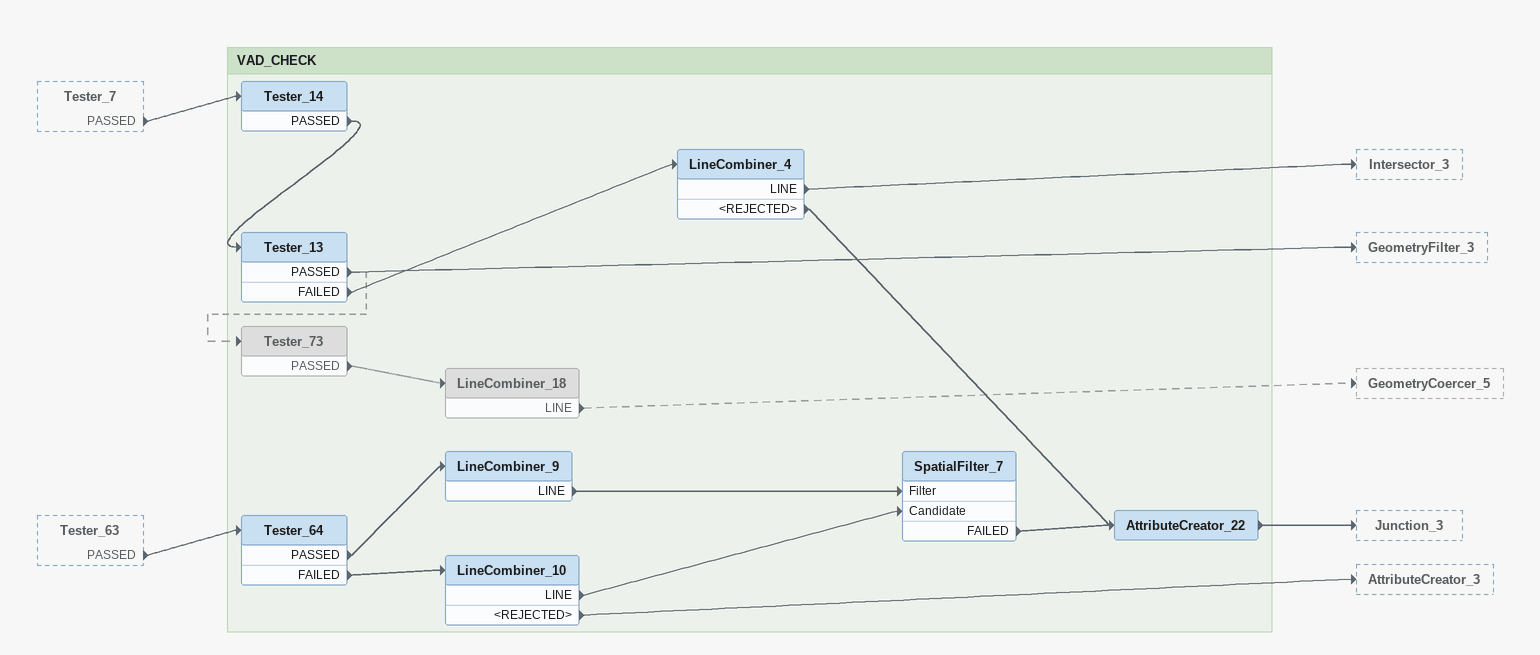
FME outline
Tester_7 [outside]
    PASSED -> Tester_14
Tester_63 [outside]
    PASSED -> Tester_64

Bookmark: VAD_CHECK
Tester_64
    PASSED -> LineCombiner_9
    FAILED -> LineCombiner_10
LineCombiner_9
    LINE -> SpatialFilter_7 [Filter]
LineCombiner_10
    LINE -> SpatialFilter_7 [Candidate]
    <REJECTED> -> AttributeCreator_3
SpatialFilter_7
    FAILED -> AttributeCreator_22
Tester_14
    PASSED -> Tester_13
Tester_13
    PASSED -> Tester_73 [off]
    PASSED -> GeometryFilter_3
    FAILED -> LineCombiner_4
LineCombiner_4
    LINE -> Intersector_3
    <REJECTED> -> AttributeCreator_22
AttributeCreator_22
    -> Junction_3
Tester_73 [off]
    PASSED -> LineCombiner_18 [off]
LineCombiner_18 [off]
    LINE -> GeometryCoercer_5 [off]
